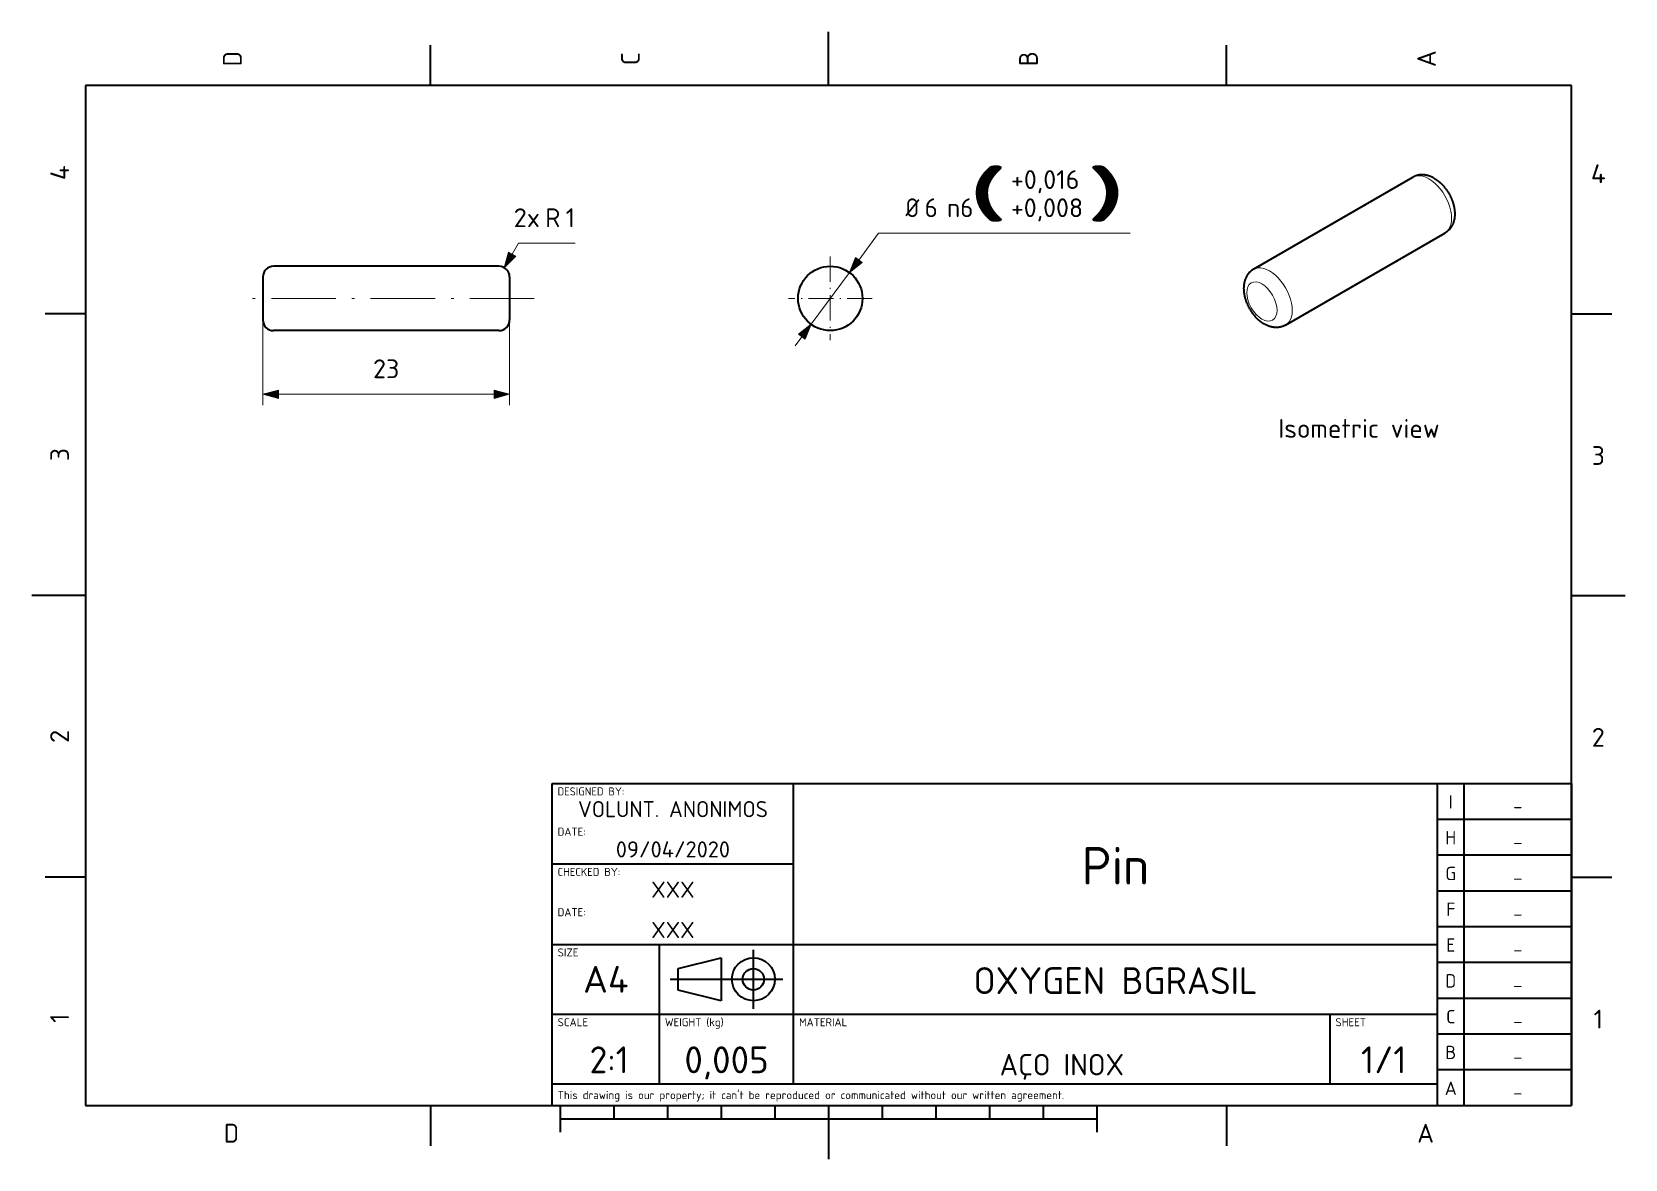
# Model space of a CAD drawing. Extents: x 0 to 297, y 0 to 210.
import ezdxf
from ezdxf.enums import TextEntityAlignment as Align

# ---------------------------------------------------------------- set-up
doc = ezdxf.new("R2010")
doc.units = 0
doc.linetypes.add('DASHDOT', pattern=[18.5, 12, -3, 0.5, -3])
doc.layers.get('0').update_dxf_attribs({"lineweight": 13})
doc.styles.get("Standard").update_dxf_attribs({"font": 'isocp.shx'})
doc.dimstyles.get("Standard").update_dxf_attribs({"dimtxt": 2.5, "dimasz": 2.5, "dimexe": 1.25, "dimexo": 0.625, "dimtad": 1, "dimcen": 2.5, "dimadec": 0, "dimazin": 0, "dimtfac": 1, "dimtmove": 0, "dimatfit": 0, "dimfxl": 1, "dimarcsym": 0})

# ---------------------------------------------------------------- blocks, each defined once
blk = doc.blocks.new('BLOCK78')
at = {"color": 7, "lineweight": 18, "width": 1.110901}
blk.add_text('A', height=3.5, dxfattribs=at).set_placement((258.226196, 3.076224), (261.373749, 3.076224), align=Align.FIT)
blk = doc.blocks.new('BLOCK79')
at = {"color": 7, "lineweight": 18, "width": 0.933333}
blk.add_text('D', height=3.5, dxfattribs=at).set_placement((35.799999, 3.076224), (38.599998, 3.076224), align=Align.FIT)
blk = doc.blocks.new('BLOCK80')
at = {"color": 7, "lineweight": 18, "width": 0.933334}
blk.add_text('B', height=3.5, rotation=90, dxfattribs=at).set_placement((187.523788, 203.600006), (187.523788, 206.400009), align=Align.FIT)
blk = doc.blocks.new('BLOCK81')
at = {"color": 7, "lineweight": 18, "width": 0.815852}
blk.add_text('C', height=3.5, rotation=90, dxfattribs=at).set_placement((113.323776, 203.77623), (113.323776, 206.223785), align=Align.FIT)
blk = doc.blocks.new('BLOCK82')
at = {"color": 7, "lineweight": 18, "width": 1.110901}
blk.add_text('A', height=3.5, rotation=90, dxfattribs=at).set_placement((261.723755, 203.426224), (261.723755, 206.573776), align=Align.FIT)
blk = doc.blocks.new('BLOCK83')
at = {"color": 7, "lineweight": 18, "width": 0.933334}
blk.add_text('D', height=3.5, rotation=90, dxfattribs=at).set_placement((39.123775, 203.600006), (39.123775, 206.400009), align=Align.FIT)
blk = doc.blocks.new('BLOCK84')
at = {"color": 7, "lineweight": 18, "width": 0.863838}
blk.add_text('3', height=3.5, dxfattribs=at).set_placement((290.776215, 129.326218), (293.223755, 129.326218), align=Align.FIT)
blk = doc.blocks.new('BLOCK85')
at = {"color": 7, "lineweight": 18, "width": 0.863843}
blk.add_text('3', height=3.5, rotation=90, dxfattribs=at).set_placement((6.923776, 130.02623), (6.923776, 132.473785), align=Align.FIT)
blk = doc.blocks.new('BLOCK86')
at = {"color": 7, "lineweight": 18, "width": 0.863838}
blk.add_text('2', height=3.5, dxfattribs=at).set_placement((290.776215, 76.826225), (293.223755, 76.826225), align=Align.FIT)
blk = doc.blocks.new('BLOCK87')
at = {"color": 7, "lineweight": 18, "width": 0.863843}
blk.add_text('2', height=3.5, rotation=90, dxfattribs=at).set_placement((6.923776, 77.526222), (6.923776, 79.973778), align=Align.FIT)
blk = doc.blocks.new('BLOCK88')
at = {"color": 7, "lineweight": 18, "width": 0.933329}
blk.add_text('4', height=3.5, dxfattribs=at).set_placement((290.600006, 181.826218), (293.399994, 181.826218), align=Align.FIT)
blk = doc.blocks.new('BLOCK89')
at = {"color": 7, "lineweight": 18, "width": 0.933334}
blk.add_text('4', height=3.5, rotation=90, dxfattribs=at).set_placement((6.923776, 182.350006), (6.923776, 185.150009), align=Align.FIT)
blk = doc.blocks.new('BLOCK90')
at = {"color": 7, "lineweight": 18, "width": 0.953214}
blk.add_text('1', height=3.5, dxfattribs=at).set_placement((291.126221, 24.326223), (292.873779, 24.326223), align=Align.FIT)
blk = doc.blocks.new('BLOCK91')
at = {"color": 7, "lineweight": 18, "width": 0.953211}
blk.add_text('1', height=3.5, rotation=90, dxfattribs=at).set_placement((6.923776, 25.376225), (6.923776, 27.123777), align=Align.FIT)
blk = doc.blocks.new('BLOCK92')
at = {"color": 7, "lineweight": 18, "width": 0.779092}
blk.add_text("This drawing is our property; it can't be reproduced or communicated without our written agreement.", height=1.5, dxfattribs=at).set_placement((98, 11.175525), (192.437073, 11.175525), align=Align.FIT)
blk = doc.blocks.new('BLOCK93')
at = {"color": 7, "lineweight": 18, "width": 0.857432}
blk.add_text('SCALE', height=1.5, dxfattribs=at).set_placement((98, 24.751049), (103.695801, 24.751049), align=Align.FIT)
blk = doc.blocks.new('BLOCK94')
at = {"color": 7, "lineweight": 18, "width": 0.665923}
blk.add_text('   2:1', height=5, dxfattribs=at).set_placement((94.755241, 16), (111.244751, 16), align=Align.FIT)
blk = doc.blocks.new('BLOCK95')
at = {"color": 7, "lineweight": 18, "width": 0.802234}
blk.add_text('WEIGHT (kg)', height=1.5, dxfattribs=at).set_placement((118, 24.751049), (128.944763, 24.751049), align=Align.FIT)
blk = doc.blocks.new('BLOCK96')
at = {"color": 7, "lineweight": 18, "width": 0.759585}
blk.add_text('0,005', height=5, dxfattribs=at).set_placement((121.632866, 16), (137.367126, 16), align=Align.FIT)
blk = doc.blocks.new('BLOCK97')
at = {"color": 7, "lineweight": 18, "width": 0.899371}
blk.add_text('MATERIAL', height=1.5, dxfattribs=at).set_placement((143, 24.751049), (151.993713, 24.751049), align=Align.FIT)
blk = doc.blocks.new('BLOCK98')
at = {"color": 7, "lineweight": 18, "width": 0.822576}
blk.add_text('AÇO INOX', height=4, dxfattribs=at).set_placement((180.405594, 15.6), (203.594406, 15.6), align=Align.FIT)
blk = doc.blocks.new('BLOCK99')
at = {"color": 7, "lineweight": 18, "width": 0.839691}
blk.add_text('SHEET', height=1.5, dxfattribs=at).set_placement((243, 24.751049), (248.697906, 24.751049), align=Align.FIT)
blk = doc.blocks.new('BLOCK100')
at = {"color": 7, "lineweight": 18, "width": 0.672753}
blk.add_text('1/1', height=5, dxfattribs=at).set_placement((247.755249, 16), (256.244751, 16), align=Align.FIT)
blk = doc.blocks.new('BLOCK101')
at = {"color": 7, "lineweight": 18, "width": 0.839548}
blk.add_text('SIZE', height=1.5, dxfattribs=at).set_placement((98, 37.751049), (101.897903, 37.751049), align=Align.FIT)
blk = doc.blocks.new('BLOCK102')
at = {"color": 7, "lineweight": 18, "width": 0.991259}
blk.add_text('A4', height=5, dxfattribs=at).set_placement((102.751747, 31), (111.248253, 31), align=Align.FIT)
blk = doc.blocks.new('BLOCK103')
at = {"color": 7, "lineweight": 18, "width": 0.830268}
blk.add_text('OXYGEN BGRASIL', height=5, dxfattribs=at).set_placement((175.510498, 30.751749), (228.489517, 30.751749), align=Align.FIT)
blk = doc.blocks.new('BLOCK104')
at = {"color": 7, "lineweight": 18, "width": 0.77958}
blk.add_text('CHECKED BY:', height=1.5, dxfattribs=at).set_placement((98, 52.751049), (109.693703, 52.751049), align=Align.FIT)
blk = doc.blocks.new('BLOCK105')
at = {"color": 7, "lineweight": 18, "width": 0.993964}
blk.add_text('XXX', height=3, dxfattribs=at).set_placement((115.453148, 48.700001), (123.546852, 48.700001), align=Align.FIT)
blk = doc.blocks.new('BLOCK106')
at = {"color": 7, "lineweight": 18, "width": 0.9182}
blk.add_text('DATE:', height=1.5, dxfattribs=at).set_placement((98, 45.251049), (103.246857, 45.251049), align=Align.FIT)
blk = doc.blocks.new('BLOCK107')
at = {"color": 7, "lineweight": 18, "width": 0.993964}
blk.add_text('XXX', height=3, dxfattribs=at).set_placement((115.453148, 41.200001), (123.546852, 41.200001), align=Align.FIT)
blk = doc.blocks.new('BLOCK108')
at = {"color": 7, "lineweight": 18, "width": 0.802887}
blk.add_text('DESIGNED BY:', height=1.5, dxfattribs=at).set_placement((98, 67.751053), (110.444756, 67.751053), align=Align.FIT)
blk = doc.blocks.new('BLOCK109')
at = {"color": 7, "lineweight": 18, "width": 0.817531}
blk.add_text('VOLUNT. ANONIMOS', height=3, dxfattribs=at).set_placement((101.80629, 63.700001), (137.193695, 63.700001), align=Align.FIT)
blk = doc.blocks.new('BLOCK110')
at = {"color": 7, "lineweight": 18, "width": 0.9182}
blk.add_text('DATE:', height=1.5, dxfattribs=at).set_placement((98, 60.251049), (103.246857, 60.251049), align=Align.FIT)
blk = doc.blocks.new('BLOCK111')
at = {"color": 7, "lineweight": 18, "width": 0.741134}
blk.add_text('09/04/2020', height=3, dxfattribs=at).set_placement((108.859436, 56.200001), (130.140564, 56.200001), align=Align.FIT)
blk = doc.blocks.new('BLOCK112')
at = {"color": 7, "lineweight": 18, "width": 0.858423}
blk.add_text('Pin', height=7, dxfattribs=at).set_placement((195.704895, 51.152447), (208.295105, 51.152447), align=Align.FIT)
blk = doc.blocks.new('BLOCK113')
at = {"color": 7, "lineweight": 18, "width": 1.110905}
blk.add_text('A', height=2.5, dxfattribs=at).set_placement((263.375885, 11.959208), (265.624146, 11.959208), align=Align.FIT)
blk = doc.blocks.new('BLOCK114')
at = {"color": 7, "lineweight": 18, "width": 1.180341}
blk.add_text('_', height=2, dxfattribs=at).set_placement((276.100708, 12.234033), (277.899323, 12.234033), align=Align.FIT)
blk = doc.blocks.new('BLOCK115')
at = {"color": 7, "lineweight": 18, "width": 0.933333}
blk.add_text('B', height=2.5, dxfattribs=at).set_placement((263.5, 18.625874), (265.5, 18.625874), align=Align.FIT)
blk = doc.blocks.new('BLOCK116')
at = {"color": 7, "lineweight": 18, "width": 1.180341}
blk.add_text('_', height=2, dxfattribs=at).set_placement((276.100708, 18.9007), (277.899323, 18.9007), align=Align.FIT)
blk = doc.blocks.new('BLOCK117')
at = {"color": 7, "lineweight": 18, "width": 0.815855}
blk.add_text('C', height=2.5, dxfattribs=at).set_placement((263.625885, 25.29254), (265.374146, 25.29254), align=Align.FIT)
blk = doc.blocks.new('BLOCK118')
at = {"color": 7, "lineweight": 18, "width": 1.180341}
blk.add_text('_', height=2, dxfattribs=at).set_placement((276.100708, 25.567366), (277.899323, 25.567366), align=Align.FIT)
blk = doc.blocks.new('BLOCK119')
at = {"color": 7, "lineweight": 18, "width": 0.933333}
blk.add_text('D', height=2.5, dxfattribs=at).set_placement((263.5, 31.959206), (265.5, 31.959206), align=Align.FIT)
blk = doc.blocks.new('BLOCK120')
at = {"color": 7, "lineweight": 18, "width": 1.180341}
blk.add_text('_', height=2, dxfattribs=at).set_placement((276.100708, 32.234032), (277.899323, 32.234032), align=Align.FIT)
blk = doc.blocks.new('BLOCK121')
at = {"color": 7, "lineweight": 18, "width": 0.863846}
blk.add_text('E', height=2.5, dxfattribs=at).set_placement((263.625885, 38.625874), (265.374146, 38.625874), align=Align.FIT)
blk = doc.blocks.new('BLOCK122')
at = {"color": 7, "lineweight": 18, "width": 1.180341}
blk.add_text('_', height=2, dxfattribs=at).set_placement((276.100708, 38.9007), (277.899323, 38.9007), align=Align.FIT)
blk = doc.blocks.new('BLOCK123')
at = {"color": 7, "lineweight": 18, "width": 0.863846}
blk.add_text('F', height=2.5, dxfattribs=at).set_placement((263.625885, 45.292542), (265.374146, 45.292542), align=Align.FIT)
blk = doc.blocks.new('BLOCK124')
at = {"color": 7, "lineweight": 18, "width": 1.180341}
blk.add_text('_', height=2, dxfattribs=at).set_placement((276.100708, 45.567368), (277.899323, 45.567368), align=Align.FIT)
blk = doc.blocks.new('BLOCK125')
at = {"color": 7, "lineweight": 18, "width": 0.933333}
blk.add_text('G', height=2.5, dxfattribs=at).set_placement((263.5, 51.959206), (265.5, 51.959206), align=Align.FIT)
blk = doc.blocks.new('BLOCK126')
at = {"color": 7, "lineweight": 18, "width": 1.180341}
blk.add_text('_', height=2, dxfattribs=at).set_placement((276.100708, 52.234032), (277.899323, 52.234032), align=Align.FIT)
blk = doc.blocks.new('BLOCK127')
at = {"color": 7, "lineweight": 18, "width": 0.933333}
blk.add_text('H', height=2.5, dxfattribs=at).set_placement((263.5, 58.625874), (265.5, 58.625874), align=Align.FIT)
blk = doc.blocks.new('BLOCK128')
at = {"color": 7, "lineweight": 18, "width": 1.180341}
blk.add_text('_', height=2, dxfattribs=at).set_placement((276.100708, 58.9007), (277.899323, 58.9007), align=Align.FIT)
blk = doc.blocks.new('BLOCK129')
at = {"color": 7, "lineweight": 18, "width": 1.571347}
blk.add_text('I', height=2.5, dxfattribs=at).set_placement((264.125885, 65.292542), (264.874146, 65.292542), align=Align.FIT)
blk = doc.blocks.new('BLOCK130')
at = {"color": 7, "lineweight": 18, "width": 1.180341}
blk.add_text('_', height=2, dxfattribs=at).set_placement((276.100708, 65.56736), (277.899323, 65.56736), align=Align.FIT)
blk = doc.blocks.new('*D54')
at = {"color": 7, "lineweight": 18}
for p, q in [((43.052816, 160.345352), (43.052816, 140.483612)), ((89.052816, 160.345352), (89.052816, 140.483612)), ((45.95059, 142.483612), (86.155039, 142.483612))]:
    blk.add_line(p, q, dxfattribs=at)
for points in [[(45.95059, 143.260071), (43.052816, 142.483612), (45.95059, 141.707153)], [(86.155039, 141.707153), (89.052816, 142.483612), (86.155039, 143.260071)]]:
    blk.add_lwpolyline(points, close=True, dxfattribs=at)
for points in [[(45.95059, 143.260071), (43.052816, 142.483612), (45.95059, 143.260071), (45.95059, 141.707153)], [(86.155039, 141.707153), (89.052816, 142.483612), (86.155039, 141.707153), (86.155039, 143.260071)]]:
    blk.add_solid(points, dxfattribs=at)
at = {"color": 7, "lineweight": 18, "width": 0.793802}
blk.add_text('23', height=3.5, dxfattribs=at).set_placement((63.605261, 145.483612), (68.500372, 145.483612), align=Align.FIT)
blk = doc.blocks.new('*D55')
at = {"color": 7, "lineweight": 18}
for p, q in [((89.515276, 168.579086), (90.70822, 170.630127)), ((90.70822, 170.630127), (101.255774, 170.630127))]:
    blk.add_line(p, q, dxfattribs=at)
blk.add_lwpolyline([(88.844091, 168.969467), (88.058359, 166.074188), (90.18646, 168.188705)], close=True, dxfattribs=at)
blk.add_solid([(88.844091, 168.969467), (88.058359, 166.074188), (88.844091, 168.969467), (90.18646, 168.188705)], dxfattribs=at)
for s, width, p, p2 in [('2x', 0.863842, (89.813116, 173.630127), (94.70822, 173.630127)), ('R', 0.933334, (95.70822, 173.630127), (98.508223, 173.630127)), ('1', 0.95321, (99.508219, 173.630127), (101.25577, 173.630127))]:
    blk.add_text(s, height=3.5, dxfattribs=dict(at, width=width)).set_placement(p, p2, align=Align.FIT)
blk = doc.blocks.new('BLOCK131')
at = {"color": 7, "lineweight": 35}
for p, q in [((-47, 113), (-47, 111)), ((-25, 114), (-46, 114)), ((-24, 113), (-24, 111)), ((-47, 111), (-47, 109)), ((-24, 111), (-24, 109)), ((-25, 108), (-46, 108))]:
    blk.add_line(p, q, dxfattribs=at)
for centre, start, end in [((-46, 113), 90, 180), ((-25, 113), 0, 90), ((-46, 109), 180, 270), ((-25, 109), 270, 0)]:
    blk.add_arc(centre, 1, start, end, dxfattribs=at)
blk = doc.blocks.new('*D57')
at = {"color": 7, "lineweight": 18}
for p, q in [((154.140396, 167.48967), (157.849075, 172.485382)), ((157.849075, 172.485382), (204.719925, 172.485382)), ((145.260269, 155.527756), (152.413101, 165.162933)), ((142.279922, 151.513092), (143.532974, 153.20105))]:
    blk.add_line(p, q, dxfattribs=at)
for points in [[(153.516983, 167.952484), (152.413101, 165.162949), (154.76387, 167.02684)], [(144.156448, 152.73822), (145.260269, 155.527756), (142.909561, 153.663864)]]:
    blk.add_lwpolyline(points, close=True, dxfattribs=at)
for points in [[(153.516983, 167.952484), (152.413101, 165.162949), (153.516983, 167.952484), (154.76387, 167.02684)], [(144.156448, 152.73822), (145.260269, 155.527756), (144.156448, 152.73822), (142.909561, 153.663864)]]:
    blk.add_solid(points, dxfattribs=at)
for s, height, width, p, p2 in [('(', 8.75, 1.909091, (173.758377, 175.485382), (182.508377, 175.485382)), ('+0,016', 3.5, 0.677607, (182.508377, 180.735382), (195.269974, 180.735382)), (')', 8.75, 2.1, (195.969925, 175.485382), (204.719925, 175.485382)), ('%%c', 3.5, 0.905877, (162.849075, 175.485382), (165.415726, 175.485382)), ('6', 3.5, 0.863827, (166.415726, 175.485382), (168.863235, 175.485382)), ('n6', 3.5, 0.815857, (170.613235, 175.485382), (175.508377, 175.485382)), ('+0,008', 3.5, 0.714772, (182.508377, 175.485382), (195.969925, 175.485382))]:
    blk.add_text(s, height=height, dxfattribs=dict(at, width=width)).set_placement(p, p2, align=Align.FIT)
blk = doc.blocks.new('BLOCK132')
at = {"color": 7, "linetype": 'DASHDOT', "lineweight": 18, "ltscale": 0.195}
for p, q in [((-279.58847, 114.900002), (-279.58847, 107.099998)), ((-275.688446, 111), (-283.488464, 111))]:
    blk.add_line(p, q, dxfattribs=at)
blk = doc.blocks.new('BLOCK133')
at = {"color": 7, "lineweight": 35}
blk.add_circle((-279.588457, 111), 3, dxfattribs=at)
blk = doc.blocks.new('BLOCK134')
at = {"color": 7, "lineweight": 18, "width": 0.802014}
blk.add_text('Isometric view', height=1.75, dxfattribs=at).set_placement((-60, 270.700012), (-44.962238, 270.700012), align=Align.FIT)
blk = doc.blocks.new('BLOCK135')
at = {"color": 7, "lineweight": 35}
for p, q in [((-62.31, 286.4), (-47.46, 294.98)), ((-59.31, 281.21), (-44.46, 289.78))]:
    blk.add_line(p, q, dxfattribs=at)
at = {"color": 7, "lineweight": 18}
for centre, major_axis, start_param, end_param in [((-45.96, 292.38), (1.5, -2.6), 0, 3.141593), ((-60.81, 283.8), (1.5, -2.6), 0, 3.141593), ((-61.52, 283.4), (1, -1.73), 2.356194490192351, 8.639379797371937)]:
    blk.add_ellipse(centre, major_axis=major_axis, ratio=0.57735, start_param=start_param, end_param=end_param, dxfattribs=at)
at = {"color": 7, "lineweight": 35}
for points, knots in [([(-45.46, 294.88), (-45.48, 294.89), (-45.53, 294.92), (-45.6, 294.95), (-45.67, 294.99), (-45.73, 295.01), (-45.79, 295.04), (-45.85, 295.06), (-45.93, 295.09), (-46.01, 295.12), (-46.1, 295.14), (-46.19, 295.16), (-46.26, 295.18), (-46.32, 295.18), (-46.39, 295.19), (-46.45, 295.2), (-46.51, 295.2), (-46.57, 295.2), (-46.64, 295.2), (-46.7, 295.2), (-46.76, 295.2), (-46.83, 295.19), (-46.9, 295.18), (-46.98, 295.16), (-47.05, 295.15), (-47.12, 295.12), (-47.2, 295.1), (-47.27, 295.07), (-47.33, 295.04), (-47.4, 295.01), (-47.44, 294.99), (-47.46, 294.98)], [0, 0, 0, 0, 0.079212, 0.158191, 0.236953, 0.315516, 0.342432, 0.429568, 0.516508, 0.603287, 0.689898, 0.794587, 0.857865, 0.921098, 0.984286, 1.047428, 1.110259, 1.173056, 1.234562, 1.296048, 1.357511, 1.418947, 1.502257, 1.578291, 1.654305, 1.730299, 1.806278, 1.879582, 1.952878, 2.026176, 2.099454, 2.099454, 2.099454, 2.099454]), ([(-45.46, 294.88), (-45.44, 294.86), (-45.39, 294.83), (-45.32, 294.79), (-45.25, 294.74), (-45.18, 294.69), (-45.12, 294.64), (-45.06, 294.6), (-45.01, 294.56), (-44.96, 294.52), (-44.91, 294.47), (-44.85, 294.41), (-44.79, 294.36), (-44.72, 294.29), (-44.66, 294.23), (-44.61, 294.17), (-44.55, 294.1), (-44.49, 294.03), (-44.44, 293.96), (-44.39, 293.9), (-44.33, 293.82), (-44.28, 293.75), (-44.23, 293.68), (-44.19, 293.61), (-44.14, 293.53), (-44.1, 293.46), (-44.05, 293.38), (-44.01, 293.3), (-43.97, 293.22), (-43.93, 293.14), (-43.9, 293.06), (-43.86, 292.98), (-43.83, 292.9), (-43.79, 292.82), (-43.76, 292.74), (-43.74, 292.66), (-43.71, 292.57), (-43.68, 292.49), (-43.66, 292.41), (-43.64, 292.32), (-43.62, 292.24), (-43.6, 292.16), (-43.59, 292.07), (-43.58, 291.99), (-43.57, 291.92), (-43.56, 291.86), (-43.56, 291.79), (-43.55, 291.72), (-43.55, 291.65), (-43.55, 291.56), (-43.55, 291.48), (-43.55, 291.39), (-43.56, 291.32), (-43.57, 291.24), (-43.58, 291.15), (-43.59, 291.06), (-43.61, 290.98), (-43.63, 290.91), (-43.65, 290.85), (-43.67, 290.78), (-43.69, 290.71), (-43.72, 290.64), (-43.75, 290.57), (-43.78, 290.5), (-43.82, 290.44), (-43.85, 290.38), (-43.89, 290.33), (-43.92, 290.27), (-43.97, 290.22), (-44.02, 290.15), (-44.08, 290.08), (-44.15, 290.01), (-44.22, 289.95), (-44.3, 289.89), (-44.38, 289.83), (-44.43, 289.8), (-44.46, 289.78)], [0, 0, 0, 0, 0.084884, 0.170065, 0.255554, 0.341354, 0.423005, 0.488058, 0.553293, 0.618715, 0.684334, 0.77031, 0.856604, 0.943193, 1.030067, 1.116877, 1.203937, 1.291228, 1.378725, 1.466233, 1.553901, 1.641705, 1.729618, 1.817548, 1.905531, 1.993543, 2.081555, 2.169561, 2.257512, 2.345379, 2.433139, 2.520878, 2.608458, 2.695852, 2.783039, 2.87024, 2.957193, 3.043879, 3.130276, 3.216818, 3.303045, 3.388958, 3.474543, 3.563857, 3.627269, 3.690516, 3.75359, 3.816504, 3.902288, 3.987783, 4.072994, 4.157923, 4.230304, 4.302513, 4.402554, 4.502348, 4.572324, 4.642207, 4.712002, 4.781719, 4.854271, 4.930821, 5.007321, 5.083766, 5.160165, 5.218462, 5.286215, 5.353951, 5.421663, 5.489354, 5.597363, 5.695371, 5.793357, 5.890664, 5.987952, 6.086512, 6.086512, 6.086512, 6.086512]), ([(-62.31, 286.4), (-62.34, 286.39), (-62.4, 286.35), (-62.48, 286.3), (-62.55, 286.24), (-62.62, 286.17), (-62.7, 286.1), (-62.76, 286.03), (-62.81, 285.97), (-62.85, 285.91), (-62.89, 285.86), (-62.92, 285.8), (-62.95, 285.74), (-62.99, 285.68), (-63.02, 285.61), (-63.05, 285.54), (-63.08, 285.47), (-63.1, 285.4), (-63.13, 285.34), (-63.14, 285.27), (-63.16, 285.2), (-63.18, 285.12), (-63.19, 285.04), (-63.21, 284.95), (-63.22, 284.86), (-63.22, 284.79), (-63.22, 284.71), (-63.23, 284.62), (-63.22, 284.54), (-63.22, 284.46), (-63.22, 284.39), (-63.21, 284.33), (-63.2, 284.26), (-63.2, 284.19), (-63.18, 284.11), (-63.17, 284.03), (-63.15, 283.94), (-63.13, 283.86), (-63.11, 283.77), (-63.09, 283.69), (-63.06, 283.61), (-63.04, 283.53), (-63.01, 283.44), (-62.98, 283.36), (-62.95, 283.28), (-62.91, 283.2), (-62.88, 283.12), (-62.84, 283.04), (-62.8, 282.96), (-62.76, 282.88), (-62.72, 282.8), (-62.68, 282.73), (-62.63, 282.65), (-62.59, 282.58), (-62.54, 282.5), (-62.49, 282.43), (-62.44, 282.36), (-62.39, 282.29), (-62.33, 282.22), (-62.28, 282.15), (-62.22, 282.08), (-62.17, 282.02), (-62.11, 281.95), (-62.05, 281.89), (-61.99, 281.83), (-61.93, 281.77), (-61.87, 281.71), (-61.81, 281.67), (-61.76, 281.62), (-61.71, 281.58), (-61.66, 281.54), (-61.6, 281.49), (-61.53, 281.44), (-61.46, 281.39), (-61.38, 281.35), (-61.34, 281.32), (-61.31, 281.31)], [0, 0, 0, 0, 0.09856, 0.195848, 0.293156, 0.391141, 0.48915, 0.597158, 0.664849, 0.732561, 0.800297, 0.86805, 0.926348, 1.002747, 1.079192, 1.155691, 1.232242, 1.304794, 1.374511, 1.444305, 1.514188, 1.584164, 1.683958, 1.783999, 1.856208, 1.928589, 2.013518, 2.098729, 2.184225, 2.270009, 2.332923, 2.395996, 2.459244, 2.522655, 2.611969, 2.697554, 2.783467, 2.869694, 2.956236, 3.042633, 3.129319, 3.216272, 3.303473, 3.39066, 3.478054, 3.565634, 3.653374, 3.741133, 3.829001, 3.916951, 4.004957, 4.09297, 4.180981, 4.268965, 4.356894, 4.444807, 4.532612, 4.620279, 4.707788, 4.795285, 4.882575, 4.969636, 5.056445, 5.14332, 5.229909, 5.316202, 5.402179, 5.467797, 5.533219, 5.598454, 5.663507, 5.745159, 5.830958, 5.916447, 6.001628, 6.086512, 6.086512, 6.086512, 6.086512]), ([(-59.31, 281.21), (-59.33, 281.19), (-59.38, 281.17), (-59.44, 281.14), (-59.51, 281.11), (-59.58, 281.08), (-59.65, 281.06), (-59.72, 281.04), (-59.8, 281.02), (-59.87, 281), (-59.95, 280.99), (-60.01, 280.99), (-60.07, 280.98), (-60.14, 280.98), (-60.2, 280.98), (-60.26, 280.98), (-60.32, 280.98), (-60.39, 280.99), (-60.45, 281), (-60.51, 281.01), (-60.59, 281.02), (-60.67, 281.04), (-60.76, 281.07), (-60.84, 281.09), (-60.92, 281.12), (-60.99, 281.15), (-61.05, 281.17), (-61.1, 281.2), (-61.17, 281.23), (-61.24, 281.27), (-61.29, 281.29), (-61.31, 281.31)], [0, 0, 0, 0, 0.073708, 0.147434, 0.22116, 0.294895, 0.370443, 0.446009, 0.521593, 0.597198, 0.680508, 0.741944, 0.803407, 0.864892, 0.926399, 0.989195, 1.052027, 1.115168, 1.178357, 1.241589, 1.304868, 1.409556, 1.496168, 1.582946, 1.669887, 1.757023, 1.783938, 1.862501, 1.941264, 2.020243, 2.099454, 2.099454, 2.099454, 2.099454])]:
    blk.add_open_spline(points, degree=3, knots=knots, dxfattribs=at)

msp = doc.modelspace()

# ---------------------------------------------------------------- linework, layer by layer
at = {"color": 7, "lineweight": 35}
for p, q in [((148.5, 200), (148.5, 210)), ((74.3, 200), (74.3, 207.5)), ((222.7, 200), (222.7, 207.5)), ((287, 200), (10, 200)), ((10, 200), (10, 10)), ((287, 10), (287, 200)), ((10, 157.5), (2.5, 157.5)), ((287, 157.5), (294.5, 157.5)), ((10, 105), (0, 105)), ((287, 105), (297, 105)), ((97, 10), (97, 70)), ((97, 70), (287, 70)), ((142, 14), (142, 70)), ((262, 10), (262, 70)), ((267, 10), (267, 70)), ((287, 70), (287, 10)), ((262, 63.333333), (287, 63.333333)), ((262, 56.666667), (287, 56.666667)), ((97, 55), (142, 55)), ((10, 52.5), (2.5, 52.5)), ((287, 52.5), (294.5, 52.5)), ((262, 50), (287, 50)), ((262, 43.333333), (287, 43.333333)), ((97, 40), (262, 40)), ((117, 14), (117, 40)), ((134.5, 28), (134.5, 39)), ((120.5, 35.5), (128.5, 37.5)), ((128.5, 37.5), (128.5, 29.5)), ((262, 36.666667), (287, 36.666667)), ((119, 33.5), (140, 33.5)), ((120.5, 31.5), (120.5, 35.5)), ((128.5, 29.5), (120.5, 31.5)), ((262, 30), (287, 30)), ((97, 27), (262, 27)), ((242, 14), (242, 27)), ((262, 23.333333), (287, 23.333333)), ((262, 16.666667), (287, 16.666667)), ((97, 14), (262, 14)), ((10, 10), (287, 10)), ((74.3, 10), (74.3, 2.5)), ((97, 10), (287, 10)), ((98.5, 10), (98.5, 5)), ((108.5, 10), (108.5, 7.5)), ((118.5, 10), (118.5, 7.5)), ((128.5, 10), (128.5, 7.5)), ((138.5, 10), (138.5, 7.5)), ((148.5, 10), (148.5, 0)), ((158.5, 10), (158.5, 7.5)), ((168.5, 10), (168.5, 7.5)), ((178.5, 10), (178.5, 7.5)), ((188.5, 10), (188.5, 7.5)), ((198.5, 10), (198.5, 5)), ((222.7, 10), (222.7, 2.5)), ((98.5, 7.5), (198.5, 7.5))]:
    msp.add_line(p, q, dxfattribs=at)
at = {"color": 7, "linetype": 'DASHDOT', "lineweight": 18}
msp.add_line((93.652918, 160.345352), (38.451719, 160.345352), dxfattribs=at)
at = {"color": 7, "lineweight": 35}
for radius in [4, 2]:
    msp.add_circle((134.5, 33.5), radius, dxfattribs=at)

# ---------------------------------------------------------------- block references
at = {"lineweight": 0}
for name in ['BLOCK83', 'BLOCK81', 'BLOCK80', 'BLOCK82', 'BLOCK89', 'BLOCK88', 'BLOCK85', 'BLOCK84', 'BLOCK86', 'BLOCK87', 'BLOCK108', 'BLOCK109', 'BLOCK129', 'BLOCK130', 'BLOCK110', 'BLOCK127', 'BLOCK111', 'BLOCK112', 'BLOCK128', 'BLOCK104', 'BLOCK125', 'BLOCK105', 'BLOCK126', 'BLOCK123', 'BLOCK106', 'BLOCK124', 'BLOCK107', 'BLOCK101', 'BLOCK121', 'BLOCK122', 'BLOCK102', 'BLOCK103', 'BLOCK119', 'BLOCK120', 'BLOCK117', 'BLOCK90', 'BLOCK91', 'BLOCK93', 'BLOCK95', 'BLOCK97', 'BLOCK99', 'BLOCK118', 'BLOCK94', 'BLOCK96', 'BLOCK100', 'BLOCK115', 'BLOCK98', 'BLOCK116', 'BLOCK92', 'BLOCK113', 'BLOCK114', 'BLOCK79', 'BLOCK78']:
    msp.add_blockref(name, (0, 0), dxfattribs=at)
at = {"lineweight": 0, "xscale": 2, "yscale": 2, "zscale": 2}
for name, p in [('BLOCK135', (352.336649, -407.029122)), ('BLOCK131', (137.052816, -61.654648)), ('BLOCK132', (708.013626, -61.654648)), ('BLOCK133', (708.013626, -61.654648)), ('BLOCK134', (352.336649, -407.029122))]:
    msp.add_blockref(name, p, dxfattribs=at)

# ---------------------------------------------------------------- dimensions: what is measured, and where the dimension line sits
at = {"color": 0, "lineweight": 0}
dim = msp.add_diameter_dim_2p(p1=(145.260292, 155.527757), p2=(152.413131, 165.162947), text='<>{}{ n6 {\\H2x;\\W0.5;(}\\S+0,016^ +0,008;{\\H2x;\\W0.5;)}}', dimstyle='STANDARD', override={"dimlfac": 0.5, "dimtol": 0, "dimlim": 0, "dimtp": 0.016, "dimtm": -0.008}, dxfattribs=at)
dim.commit()
dim.dimension.update_dxf_attribs({"geometry": '*D57', "text_midpoint": (170.593608, 189.652849), "dimtype": 163})
dim = msp.add_radius_dim(center=(87.052816, 164.345352), mpoint=(88.058358, 166.074191), text='2x<>', dimstyle='STANDARD', override={"dimlfac": 0.5}, dxfattribs=at)
dim.commit()
dim.dimension.update_dxf_attribs({"geometry": '*D55', "text_midpoint": (93.99256, 176.27693), "dimtype": 164})
dim = msp.add_linear_dim(base=(43.052816, 142.483612), p1=(89.052816, 160.345352), p2=(43.052816, 160.345352), angle=180, dimstyle='STANDARD', override={"dimlfac": 0.5}, dxfattribs=at)
dim.commit()
dim.dimension.update_dxf_attribs({"geometry": '*D54', "text_midpoint": (66.052816, 142.483612), "dimtype": 160, "oblique_angle": 5156.620156})

doc.saveas('drawing.dxf')
